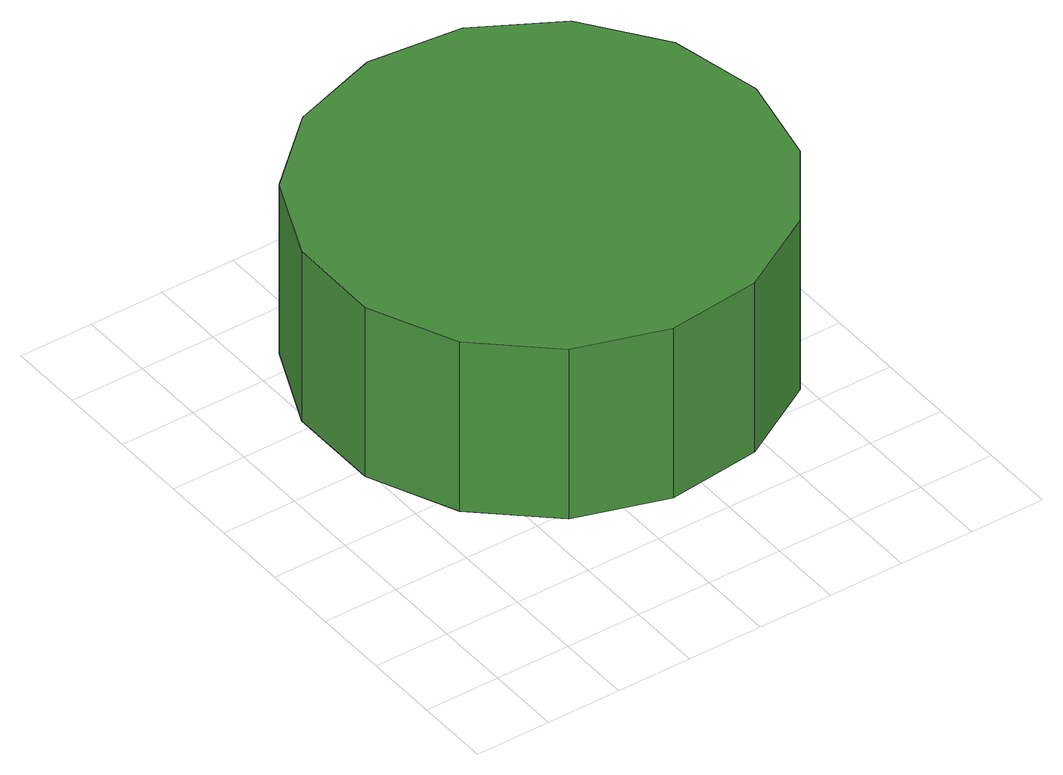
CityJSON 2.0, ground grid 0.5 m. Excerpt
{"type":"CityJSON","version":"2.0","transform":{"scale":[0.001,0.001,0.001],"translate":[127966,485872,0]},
"CityObjects":{
"tree1":{"type":"SolitaryVegetationObject","attributes":{"function":"something"},"geometry":[{"type":"MultiSurface","lod":"1","boundaries":[[[0,1,2,3,4,5,6,7,8,9,10,11,12,13,14]],[[15,16,17,18,19,20,21,22,23,24,25,26,27,28,29]],[[0,29,28,1]],[[1,28,27,2]],[[2,27,26,3]],[[3,26,25,4]],[[4,25,24,5]],[[5,24,23,6]],[[6,23,22,7]],[[7,22,21,8]],[[8,21,20,9]],[[9,20,19,10]],[[10,19,18,11]],[[11,18,17,12]],[[12,17,16,13]],[[13,16,15,14]],[[14,15,29,0]]]}]}
},
"vertices":[
[3460,2260,1675],[3329,2876,1675],[2959,3386,1675],[2414,3700,1675],[1787,3766,1675],[1188,3572,1675],[720,3150,1675],[464,2575,1675],[464,1945,1675],[720,1370,1675],[1188,948,1675],[1787,754,1675],[2414,820,1675],[2959,1134,1675],[3329,1644,1675],[3329,1644,425],[2959,1134,425],[2414,820,425],[1787,754,425],[1188,948,425],[720,1370,425],[464,1945,425],[464,2575,425],[720,3150,425],[1188,3572,425],[1787,3766,425],[2414,3700,425],[2959,3386,425],[3329,2876,425],[3460,2260,425]
]}
